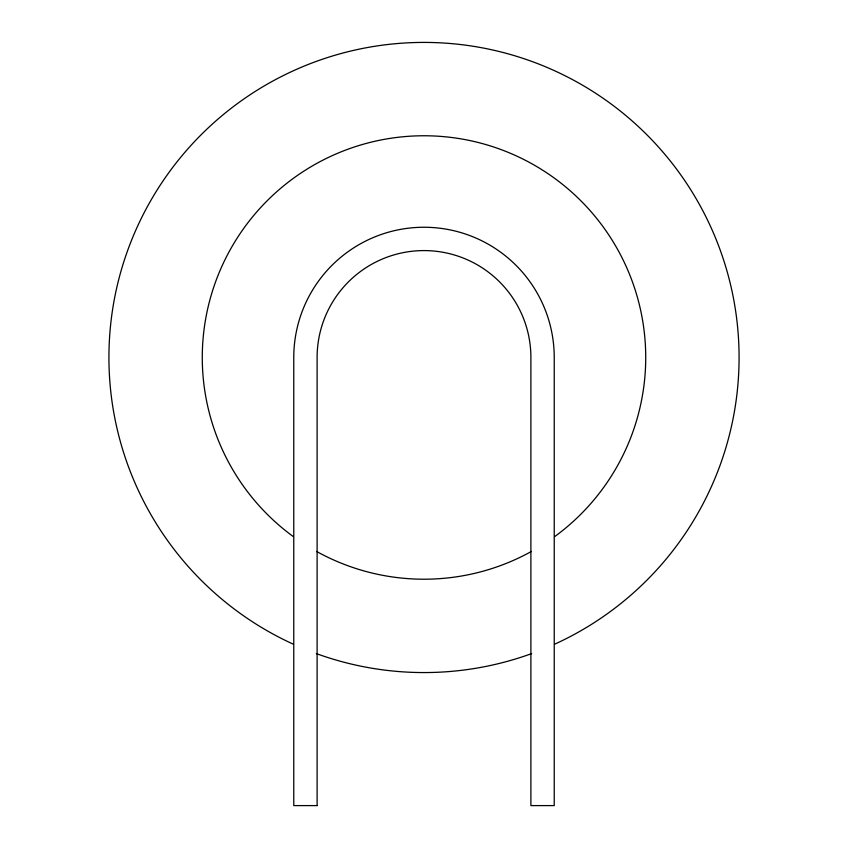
<?xml version="1.0" encoding="UTF-8"?>
<svg xmlns="http://www.w3.org/2000/svg" width="848" height="848" viewBox="0 0 848 848"><rect width="100%" height="100%" fill="white"/><g stroke="black" fill="none" stroke-linecap="round" stroke-linejoin="round"><path stroke-width="1.27" d="M293.164 644.12A315.085 315.085 0 0 1 176.32 162.731A315.085 315.085 0 0 1 671.68 162.731A315.085 315.085 0 0 1 554.836 644.12M531.696 653.585A315.085 315.085 0 0 1 316.304 653.585M293.27 536.572A221.72 221.72 0 0 1 259.34 209A221.72 221.72 0 0 1 588.66 209A221.72 221.72 0 0 1 554.73 536.572M531.452 551.433A221.72 221.72 0 0 1 316.548 551.433M317.11 805.6L293.768 805.6L293.768 357.485A130.232 130.232 0 0 1 424 227.253A130.232 130.232 0 0 1 554.232 357.485L554.232 805.6L530.89 805.6L530.89 357.485A106.89 106.89 0 0 0 424 250.584A106.89 106.89 0 0 0 317.11 357.485L317.11 805.6"/></g></svg>
